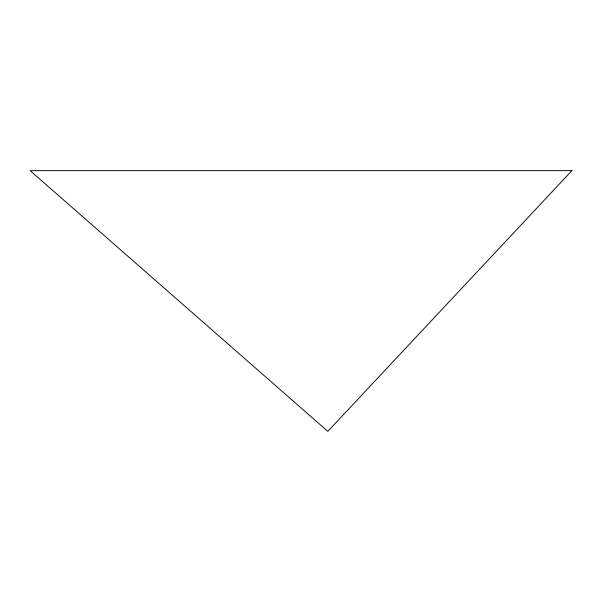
<?xml version="1.0" encoding="UTF-8"?>
<svg xmlns="http://www.w3.org/2000/svg" width="602" height="602" viewBox="0 0 602 602"><rect width="100%" height="100%" fill="white"/><g stroke="black" fill="none" stroke-linecap="round" stroke-linejoin="round"><path stroke-width="0.9" d="M571.9 170.637L327.834 431.363L30.1 170.637L571.9 170.637"/></g></svg>
